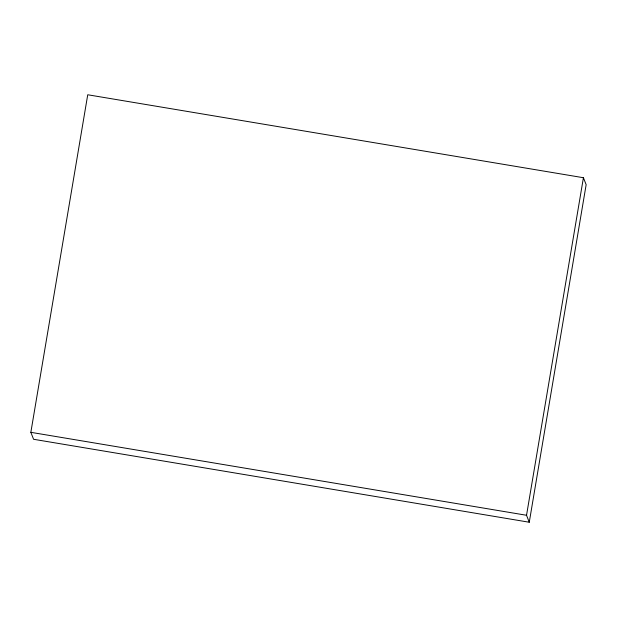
<?xml version="1.0" encoding="UTF-8"?>
<svg xmlns="http://www.w3.org/2000/svg" width="617" height="617" viewBox="0 0 617 617"><rect width="100%" height="100%" fill="white"/><g stroke="black" fill="none" stroke-linecap="round" stroke-linejoin="round"><path stroke-width="0.93" d="M30.85 432.324L87.737 94.763L583.42 177.719L586.15 184.676L529.263 522.237L33.58 439.281L30.85 432.324L526.532 515.272L529.263 522.237M526.532 515.272L583.42 177.719"/></g></svg>
